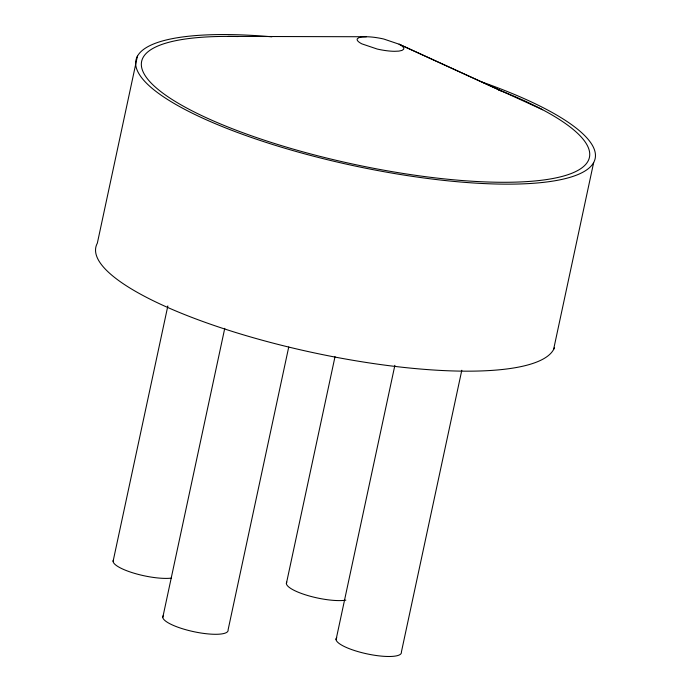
<?xml version="1.0" encoding="UTF-8"?>
<svg xmlns="http://www.w3.org/2000/svg" width="691" height="691" viewBox="0 0 691 691"><rect width="100%" height="100%" fill="white"/><g stroke="black" fill="none" stroke-linecap="round" stroke-linejoin="round"><path stroke-width="1.04" d="M137.423 56.17L97.336 243.197A234.819 57.603 12.1 0 0 300.715 349.888A234.819 57.603 12.1 0 0 554.432 347.694M113.091 561.325L167.844 305.94M162.765 617.486L224.756 328.337M288.734 347.012L228.099 629.838A33.401 8.197 12.1 0 1 192.685 631.444A33.401 8.197 12.1 0 1 163.482 615.456M286.385 583.524L335.023 356.625M336.059 639.685L394.881 365.306M461.804 370.264L401.393 652.028A33.401 8.197 12.1 0 1 365.98 653.643A33.401 8.197 12.1 0 1 336.776 637.655M553.577 349.551L593.664 162.532M366.411 36.753L362.067 36.951L358.975 37.634L357.351 38.756A21.576 5.295 12.1 0 0 361.834 43.853L377.226 49.052A25.152 6.167 12.1 0 0 394.518 51.307L398.862 51.108L401.955 50.426L403.579 49.303A21.576 5.295 12.1 0 0 399.096 44.207L383.704 39.007A25.152 6.167 12.1 0 0 366.411 36.753L228.039 36.407M542.634 109.748L399.096 44.207L501.01 90.858M482.378 82.16A234.819 57.603 12.1 0 1 535.482 183.124A234.819 57.603 12.1 0 1 179.185 106.354A234.819 57.603 12.1 0 1 271.874 36.804M498.211 89.761A228.98 56.17 12.1 0 1 530.489 181.344A228.98 56.17 12.1 0 1 196.365 113.004A228.98 56.17 12.1 0 1 238.058 36.545M345.837 600.151A33.401 8.197 12.1 0 1 306.769 595.236A33.401 8.197 12.1 0 1 286.791 582.142M171.515 578.099A33.401 8.197 12.1 0 1 132.689 572.796A33.401 8.197 12.1 0 1 113.497 559.952"/></g></svg>
